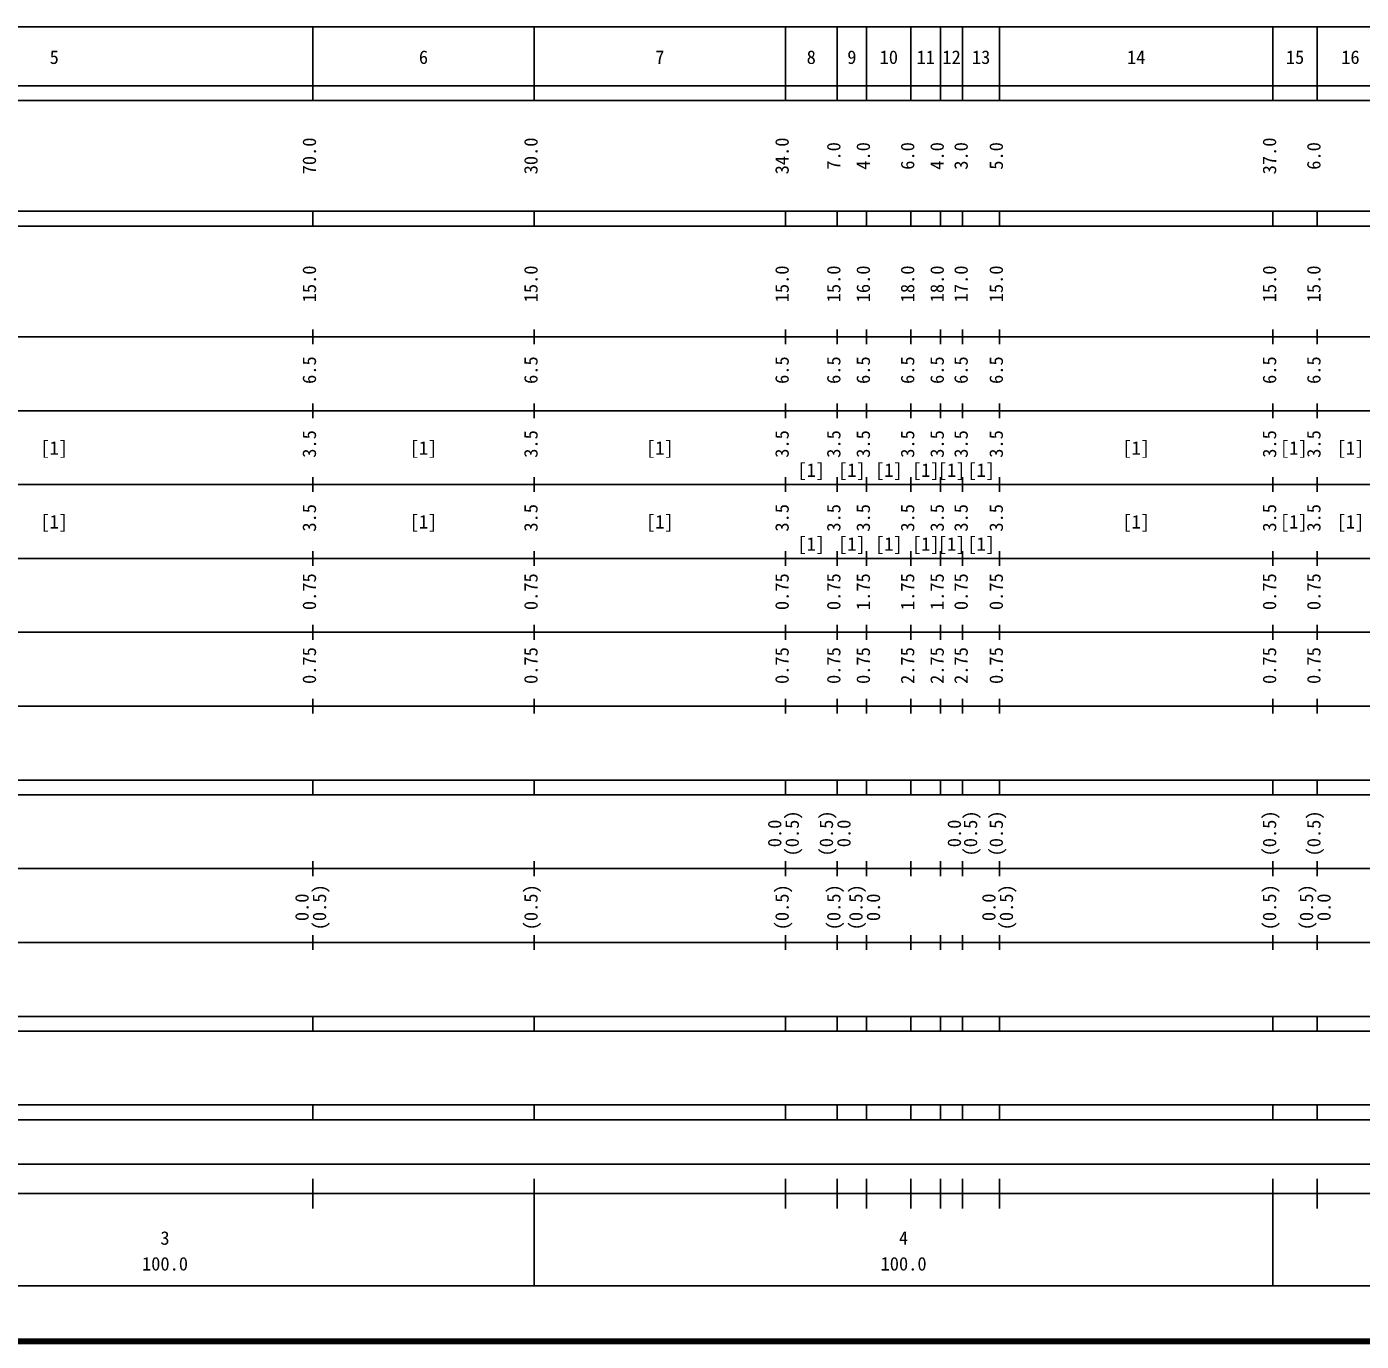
# Model space of a CAD drawing. Units: millimetres on the paper, enlarged 1000 times. Extents: x 40000 to 680000, y 20000 to 380000.
# Drawn here: x 299274 to 479975, y 20000 to 198000 of the extents above; entities that cross this region are included whole.
import ezdxf
from ezdxf.enums import TextEntityAlignment as Align

# ---------------------------------------------------------------- set-up
doc = ezdxf.new("R2010")
doc.units = ezdxf.units.MM
doc.header["$LTSCALE"] = 1000
doc.layers.add('M-TTL', color=2, linetype='Continuous', lineweight=140)
doc.layers.add('M-TTL-BAND', color=7, linetype='Continuous', lineweight=25)
doc.styles.add('ＭＳ ゴシック', font='')
doc.styles.get('ＭＳ ゴシック').set_extended_font_data('MS Gothic')

msp = doc.modelspace()

# ---------------------------------------------------------------- linework, layer by layer
at = {"layer": 'M-TTL'}
msp.add_line((40000, 20000), (680000, 20000), dxfattribs=at)
at = {"layer": 'M-TTL-BAND'}
for p, q in [((68000, 198000), (579000, 198000)), ((338000, 188000), (338000, 198000)), ((368000, 188000), (368000, 198000)), ((402000, 188000), (402000, 198000)), ((409000, 188000), (409000, 198000)), ((413000, 188000), (413000, 198000)), ((419000, 188000), (419000, 198000)), ((423000, 188000), (423000, 198000)), ((426000, 188000), (426000, 198000)), ((431000, 188000), (431000, 198000)), ((468000, 188000), (468000, 198000)), ((474000, 188000), (474000, 198000)), ((40000, 190000), (579000, 190000)), ((40000, 188000), (579000, 188000)), ((40000, 173000), (579000, 173000)), ((338000, 171000), (338000, 173000)), ((368000, 171000), (368000, 173000)), ((402000, 171000), (402000, 173000)), ((409000, 171000), (409000, 173000)), ((413000, 171000), (413000, 173000)), ((419000, 171000), (419000, 173000)), ((423000, 171000), (423000, 173000)), ((426000, 171000), (426000, 173000)), ((431000, 171000), (431000, 173000)), ((468000, 171000), (468000, 173000)), ((474000, 171000), (474000, 173000)), ((40000, 171000), (579000, 171000)), ((40000, 156000), (579000, 156000)), ((338000, 155000), (338000, 157000)), ((368000, 155000), (368000, 157000)), ((402000, 155000), (402000, 157000)), ((409000, 155000), (409000, 157000)), ((413000, 155000), (413000, 157000)), ((419000, 155000), (419000, 157000)), ((423000, 155000), (423000, 157000)), ((426000, 155000), (426000, 157000)), ((431000, 155000), (431000, 157000)), ((468000, 155000), (468000, 157000)), ((474000, 155000), (474000, 157000)), ((338000, 145000), (338000, 147000)), ((368000, 145000), (368000, 147000)), ((402000, 145000), (402000, 147000)), ((409000, 145000), (409000, 147000)), ((413000, 145000), (413000, 147000)), ((419000, 145000), (419000, 147000)), ((423000, 145000), (423000, 147000)), ((426000, 145000), (426000, 147000)), ((431000, 145000), (431000, 147000)), ((468000, 145000), (468000, 147000)), ((474000, 145000), (474000, 147000)), ((46000, 146000), (579000, 146000)), ((52000, 136000), (579000, 136000)), ((338000, 135000), (338000, 137000)), ((368000, 135000), (368000, 137000)), ((402000, 135000), (402000, 137000)), ((409000, 135000), (409000, 137000)), ((413000, 135000), (413000, 137000)), ((419000, 135000), (419000, 137000)), ((423000, 135000), (423000, 137000)), ((426000, 135000), (426000, 137000)), ((431000, 135000), (431000, 137000)), ((468000, 135000), (468000, 137000)), ((474000, 135000), (474000, 137000)), ((338000, 125000), (338000, 127000)), ((368000, 125000), (368000, 127000)), ((402000, 125000), (402000, 127000)), ((409000, 125000), (409000, 127000)), ((413000, 125000), (413000, 127000)), ((419000, 125000), (419000, 127000)), ((423000, 125000), (423000, 127000)), ((426000, 125000), (426000, 127000)), ((431000, 125000), (431000, 127000)), ((468000, 125000), (468000, 127000)), ((474000, 125000), (474000, 127000)), ((46000, 126000), (579000, 126000)), ((52000, 116000), (579000, 116000)), ((338000, 115000), (338000, 117000)), ((368000, 115000), (368000, 117000)), ((402000, 115000), (402000, 117000)), ((409000, 115000), (409000, 117000)), ((413000, 115000), (413000, 117000)), ((419000, 115000), (419000, 117000)), ((423000, 115000), (423000, 117000)), ((426000, 115000), (426000, 117000)), ((431000, 115000), (431000, 117000)), ((468000, 115000), (468000, 117000)), ((474000, 115000), (474000, 117000)), ((338000, 105000), (338000, 107000)), ((368000, 105000), (368000, 107000)), ((402000, 105000), (402000, 107000)), ((409000, 105000), (409000, 107000)), ((413000, 105000), (413000, 107000)), ((419000, 105000), (419000, 107000)), ((423000, 105000), (423000, 107000)), ((426000, 105000), (426000, 107000)), ((431000, 105000), (431000, 107000)), ((468000, 105000), (468000, 107000)), ((474000, 105000), (474000, 107000)), ((46000, 106000), (579000, 106000)), ((40000, 96000), (579000, 96000)), ((338000, 94000), (338000, 96000)), ((368000, 94000), (368000, 96000)), ((402000, 94000), (402000, 96000)), ((409000, 94000), (409000, 96000)), ((413000, 94000), (413000, 96000)), ((419000, 94000), (419000, 96000)), ((423000, 94000), (423000, 96000)), ((426000, 94000), (426000, 96000)), ((431000, 94000), (431000, 96000)), ((468000, 94000), (468000, 96000)), ((474000, 94000), (474000, 96000)), ((40000, 94000), (579000, 94000)), ((338000, 83000), (338000, 85000)), ((368000, 83000), (368000, 85000)), ((402000, 83000), (402000, 85000)), ((409000, 83000), (409000, 85000)), ((413000, 83000), (413000, 85000)), ((419000, 83000), (419000, 85000)), ((423000, 83000), (423000, 85000)), ((426000, 83000), (426000, 85000)), ((431000, 83000), (431000, 85000)), ((468000, 83000), (468000, 85000)), ((474000, 83000), (474000, 85000)), ((49000, 84000), (579000, 84000)), ((338000, 73000), (338000, 75000)), ((368000, 73000), (368000, 75000)), ((402000, 73000), (402000, 75000)), ((409000, 73000), (409000, 75000)), ((413000, 73000), (413000, 75000)), ((419000, 73000), (419000, 75000)), ((423000, 73000), (423000, 75000)), ((426000, 73000), (426000, 75000)), ((431000, 73000), (431000, 75000)), ((468000, 73000), (468000, 75000)), ((474000, 73000), (474000, 75000)), ((40000, 74000), (579000, 74000)), ((40000, 64000), (579000, 64000)), ((338000, 62000), (338000, 64000)), ((368000, 62000), (368000, 64000)), ((402000, 62000), (402000, 64000)), ((409000, 62000), (409000, 64000)), ((413000, 62000), (413000, 64000)), ((419000, 62000), (419000, 64000)), ((423000, 62000), (423000, 64000)), ((426000, 62000), (426000, 64000)), ((431000, 62000), (431000, 64000)), ((468000, 62000), (468000, 64000)), ((474000, 62000), (474000, 64000)), ((40000, 62000), (579000, 62000)), ((40000, 52000), (579000, 52000)), ((338000, 50000), (338000, 52000)), ((368000, 50000), (368000, 52000)), ((402000, 50000), (402000, 52000)), ((409000, 50000), (409000, 52000)), ((413000, 50000), (413000, 52000)), ((419000, 50000), (419000, 52000)), ((423000, 50000), (423000, 52000)), ((426000, 50000), (426000, 52000)), ((431000, 50000), (431000, 52000)), ((468000, 50000), (468000, 52000)), ((474000, 50000), (474000, 52000)), ((40000, 50000), (579000, 50000)), ((71000, 44000), (565000, 44000)), ((338000, 38000), (338000, 42000)), ((368000, 27500), (368000, 42000)), ((402000, 38000), (402000, 42000)), ((409000, 38000), (409000, 42000)), ((413000, 38000), (413000, 42000)), ((419000, 38000), (419000, 42000)), ((423000, 38000), (423000, 42000)), ((426000, 38000), (426000, 42000)), ((431000, 38000), (431000, 42000)), ((468000, 27500), (468000, 42000)), ((474000, 38000), (474000, 42000)), ((40000, 40000), (579000, 40000)), ((68000, 27500), (579000, 27500))]:
    msp.add_line(p, q, dxfattribs=at)

# ---------------------------------------------------------------- texts
at = {"layer": 'M-TTL-BAND', "style": 'ＭＳ ゴシック'}
for s, p in [('5', (303000, 192405)), ('6', (353000, 192405)), ('7', (385000, 192405)), ('8', (405500, 192405)), ('9', (411000, 192405)), ('10', (416000, 192405)), ('11', (421000, 192405)), ('12', (424500, 192405)), ('13', (428500, 192405)), ('14', (449500, 192405)), ('15', (471000, 192405)), ('16', (478500, 192405)), ('[1]', (303000, 139500)), ('[1]', (353000, 139500)), ('[1]', (385000, 139500)), ('[1]', (449500, 139500)), ('[1]', (470824, 139500)), ('[1]', (478500, 139500)), ('[1]', (405500, 136500)), ('[1]', (411000, 136500)), ('[1]', (416000, 136500)), ('[1]', (421000, 136500)), ('[1]', (424500, 136500)), ('[1]', (428500, 136500)), ('[1]', (303000, 129500)), ('[1]', (353000, 129500)), ('[1]', (385000, 129500)), ('[1]', (449500, 129500)), ('[1]', (470824, 129500)), ('[1]', (478500, 129500)), ('[1]', (405500, 126500)), ('[1]', (411000, 126500)), ('[1]', (416000, 126500)), ('[1]', (421000, 126500)), ('[1]', (424500, 126500)), ('[1]', (428500, 126500)), ('3', (318000, 32523)), ('4', (418000, 32523)), ('100.0', (318000, 29033)), ('100.0', (418000, 29033))]:
    msp.add_text(s, height=1833, dxfattribs=at).set_placement(p, align=Align.BOTTOM_CENTER)
for s, p in [('70.0', (339000, 180500)), ('30.0', (369000, 180500)), ('34.0', (403000, 180500)), ('37.0', (469000, 180500)), ('7.0', (410000, 180500)), ('4.0', (414000, 180500)), ('6.0', (420000, 180500)), ('4.0', (424000, 180500)), ('3.0', (427240, 180500)), ('5.0', (432000, 180500)), ('6.0', (475000, 180500)), ('15.0', (339000, 163174)), ('15.0', (369000, 163174)), ('15.0', (403000, 163174)), ('15.0', (410000, 163174)), ('16.0', (414000, 163174)), ('18.0', (420000, 163174)), ('18.0', (424000, 163174)), ('17.0', (427240, 163174)), ('15.0', (432000, 163174)), ('15.0', (469000, 163174)), ('15.0', (475000, 163174)), ('6.5', (339000, 151500)), ('6.5', (369000, 151500)), ('6.5', (403000, 151500)), ('6.5', (410000, 151500)), ('6.5', (414000, 151500)), ('6.5', (420000, 151500)), ('6.5', (424000, 151500)), ('6.5', (427240, 151500)), ('6.5', (432000, 151500)), ('6.5', (469000, 151500)), ('6.5', (475000, 151500)), ('3.5', (339000, 141500)), ('3.5', (369000, 141500)), ('3.5', (403000, 141500)), ('3.5', (410000, 141500)), ('3.5', (414000, 141500)), ('3.5', (420000, 141500)), ('3.5', (424000, 141500)), ('3.5', (427240, 141500)), ('3.5', (432000, 141500)), ('3.5', (469000, 141500)), ('3.5', (475000, 141500)), ('3.5', (339000, 131500)), ('3.5', (369000, 131500)), ('3.5', (403000, 131500)), ('3.5', (410000, 131500)), ('3.5', (414000, 131500)), ('3.5', (420000, 131500)), ('3.5', (424000, 131500)), ('3.5', (427240, 131500)), ('3.5', (432000, 131500)), ('3.5', (469000, 131500)), ('3.5', (475000, 131500)), ('0.75', (339000, 121500)), ('0.75', (369000, 121500)), ('0.75', (403000, 121500)), ('0.75', (410000, 121500)), ('1.75', (414000, 121500)), ('1.75', (420000, 121500)), ('1.75', (424000, 121500)), ('0.75', (427240, 121500)), ('0.75', (432000, 121500)), ('0.75', (469000, 121500)), ('0.75', (475000, 121500)), ('0.75', (339000, 111500)), ('0.75', (369000, 111500)), ('0.75', (403000, 111500)), ('0.75', (410000, 111500)), ('0.75', (414000, 111500)), ('2.75', (420000, 111500)), ('2.75', (424000, 111500)), ('2.75', (427240, 111500)), ('0.75', (432000, 111500)), ('0.75', (469000, 111500)), ('0.75', (475000, 111500)), ('0.0', (402000, 88764)), ('(0.5)', (404370, 88764)), ('(0.5)', (409000, 88764)), ('0.0', (411370, 88764)), ('0.0', (426324, 88764)), ('(0.5)', (428516, 88764)), ('(0.5)', (432000, 88764)), ('(0.5)', (469000, 88764)), ('(0.5)', (475000, 88764)), ('(0.5)', (340370, 78764)), ('(0.5)', (369000, 78764)), ('(0.5)', (403000, 78764)), ('(0.5)', (410000, 78764)), ('(0.5)', (413000, 78764)), ('(0.5)', (433370, 78764)), ('(0.5)', (469000, 78764)), ('(0.5)', (474000, 78764)), ('0.0', (338000, 78764)), ('0.0', (415370, 78764)), ('0.0', (431000, 78764)), ('0.0', (476370, 78764))]:
    msp.add_text(s, height=1833, rotation=90, dxfattribs=at).set_placement(p, align=Align.BOTTOM_CENTER)

doc.saveas('drawing.dxf')
